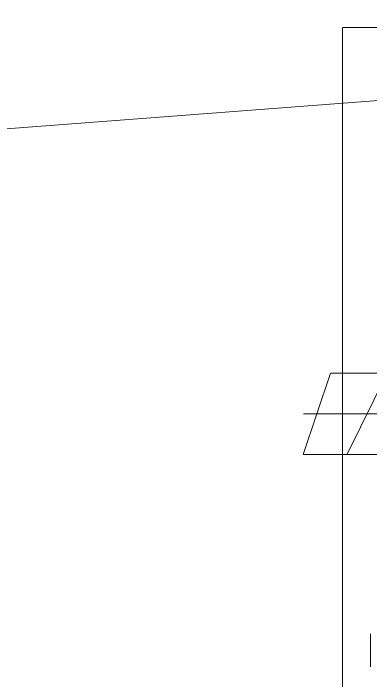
# Model space of a CAD drawing. Header units: millimetres. Extents: x 163705 to 1616509, y 81827 to 302547.
# Drawn here: x 1445909.8 to 1446163.3, y 143423.4 to 143896.9 of the extents above; entities that cross this region are included whole.
import ezdxf

# ---------------------------------------------------------------- set-up
doc = ezdxf.new("R2010")
doc.units = ezdxf.units.MM
doc.header["$LTSCALE"] = 10
doc.linetypes.add('CENTER2', pattern=[28.575, 19.05, -3.175, 3.175, -3.175])
doc.layers.add('1-中心线', color=1, linetype='CENTER2', lineweight=0)
doc.layers.add('1-设备轮廓', color=2, linetype='Continuous', lineweight=18)

# ---------------------------------------------------------------- blocks, each defined once
blk = doc.blocks.new('2PG64对辊机-侧视图')
for points in [[(1565.2, 837.24), (2978.56, 729.51)], [(2400.88, 827.09), (2005.88, 827.09), (2005.88, 348.56)], [(2401.27, 827.09), (2401.27, 348.56)], [(2397.97, 524.37), (2369.66, 581.97), (2409.47, 581.97)], [(2409.86, 581.97), (2429.25, 524.32)], [(2369.66, 524.2), (2428.98, 524.2)], [(2381.36, 396.95), (2381.36, 373.54)]]:
    blk.add_lwpolyline(points)
at = {"layer": '1-中心线'}
blk.add_line((2023.05, 553.08), (2428.98, 553.08), dxfattribs=at)

msp = doc.modelspace()

# ---------------------------------------------------------------- block references
at = {"layer": '1-设备轮廓', "xscale": -1}
msp.add_blockref('2PG64对辊机-侧视图', (1448544.595, 143059.632), dxfattribs=at)

doc.saveas('drawing.dxf')
